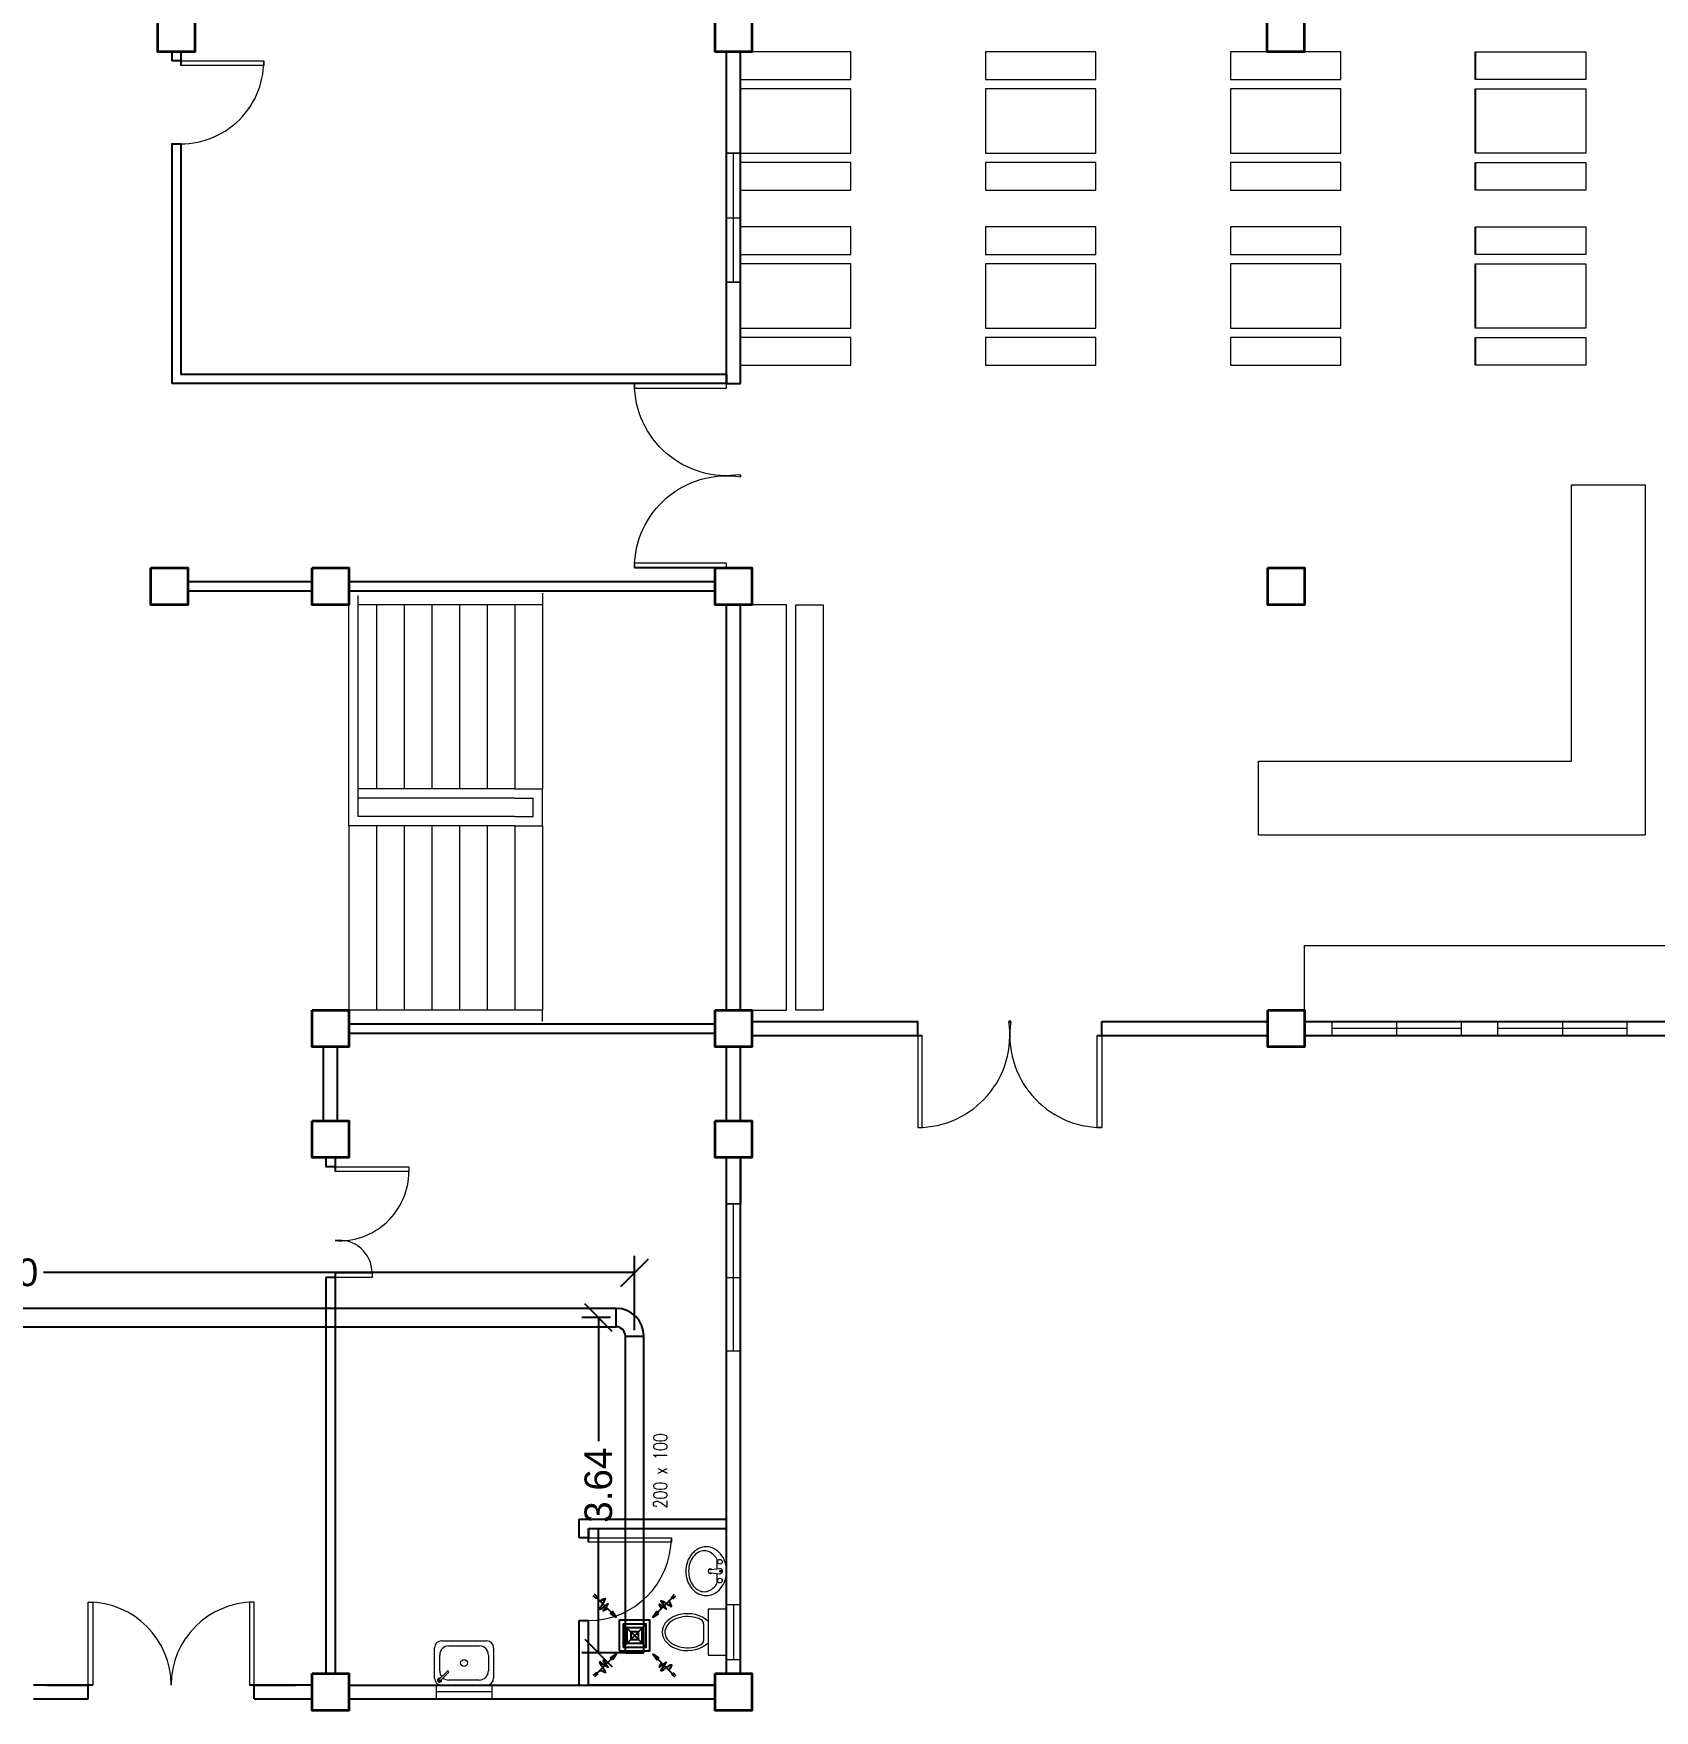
# Model space of a CAD drawing. Header units: millimetres. Extents: x 3 to 434, y 1 to 233.
# Drawn here: x 181.85 to 199.45, y 100.32 to 118.52 of the extents above; entities that cross this region are included whole.
import ezdxf

# ---------------------------------------------------------------- set-up
doc = ezdxf.new("R2010")
doc.units = ezdxf.units.MM
doc.header["$MEASUREMENT"] = 0
for name, color, linetype in [('AIR', 7, 'Continuous'), ('AIR-00', 8, 'Continuous'), ('AIR-03', 30, 'Continuous'), ('dimen', 7, 'Continuous'), ('ducting label', 7, 'Continuous'), ('exhaust', 1, 'Continuous')]:
    doc.layers.add(name, color=color, linetype=linetype)
doc.styles.add('Arch-Dim', font='simplex.shx', dxfattribs={"width": 0.75})
doc.styles.get("Standard").update_dxf_attribs({"font": 'arial.ttf'})
doc.dimstyles.new('Copy of dimension', dxfattribs={"dimtxt": 0.3, "dimasz": 0.3, "dimexe": 0.18, "dimexo": 0.0625, "dimgap": 0.09, "dimtad": 0, "dimzin": 0, "dimdsep": 46, "dimtxsty": 'Standard', "dimblk": 'OBLIQUE', "dimcen": 0.09, "dimclrd": 256, "dimclre": 256, "dimclrt": 256, "dimadec": 0, "dimazin": 0, "dimtfac": 1, "dimtofl": 0, "dimtmove": 0, "dimatfit": 3, "dimldrblk": 'OBLIQUE', "dimfxl": 1, "dimtolj": 1, "dimtzin": 0, "dimarcsym": 0})

# ---------------------------------------------------------------- blocks, each defined once
blk = doc.blocks.new('GRILL-C-IN')
at = {"layer": 'AIR-00', "ltscale": 3}
for p, q in [((-0.623, 0.601), (-0.674, 0.651)), ((-0.601, 0.623), (-0.651, 0.674)), ((-0.637, 0.637), (-0.3, 0.3)), ((0.637, 0.637), (0.3, 0.3)), ((0.601, 0.623), (0.651, 0.674)), ((0.623, 0.601), (0.674, 0.651)), ((-0.637, -0.637), (-0.3, -0.3)), ((0.637, -0.637), (0.3, -0.3)), ((-0.623, -0.601), (-0.674, -0.651)), ((-0.601, -0.623), (-0.651, -0.674)), ((0.601, -0.623), (0.651, -0.674)), ((0.623, -0.601), (0.674, -0.651))]:
    blk.add_line(p, q, dxfattribs=at)
at = {"layer": 'AIR-00', "color": 50}
for p, q in [((-0.188, 0.187), (0.187, -0.188)), ((0.187, 0.187), (-0.188, -0.188))]:
    blk.add_line(p, q, dxfattribs=at)
at = {"layer": 'AIR-00', "ltscale": 3}
for points in [[(-0.362, 0.393), (-0.393, 0.362), (-0.3, 0.3)], [(0.393, 0.362), (0.362, 0.393), (0.3, 0.3)], [(-0.362, -0.393), (-0.393, -0.362), (-0.3, -0.3)], [(0.393, -0.362), (0.362, -0.393), (0.3, -0.3)]]:
    blk.add_lwpolyline(points, close=True, dxfattribs=at)
at = {"layer": 'AIR-00', "color": 50}
for points in [[(-0.188, -0.188), (0.187, -0.188), (0.187, 0.187), (-0.188, 0.187)], [(-0.125, -0.125), (0.125, -0.125), (0.125, 0.125), (-0.125, 0.125)], [(-0.062, -0.062), (0.062, -0.062), (0.062, 0.062), (-0.062, 0.062)]]:
    blk.add_lwpolyline(points, close=True, dxfattribs=at)
at = {"layer": 'AIR-00', "ltscale": 3}
for points in [[(-0.441, 0.441), (-0.512, 0.404), (-0.432, 0.514), (-0.568, 0.43), (-0.477, 0.6), (-0.561, 0.561)], [(0.441, 0.441), (0.404, 0.512), (0.514, 0.432), (0.43, 0.568), (0.6, 0.477), (0.561, 0.561)], [(-0.441, -0.441), (-0.512, -0.404), (-0.432, -0.514), (-0.568, -0.43), (-0.477, -0.6), (-0.561, -0.561)], [(0.441, -0.441), (0.404, -0.512), (0.514, -0.432), (0.43, -0.568), (0.6, -0.477), (0.561, -0.561)]]:
    blk.add_spline(points, degree=3, dxfattribs=at)
for points in [[(-0.3, 0.3), (-0.362, 0.393), (-0.393, 0.362)], [(0.3, 0.3), (0.393, 0.362), (0.362, 0.393)], [(-0.3, -0.3), (-0.362, -0.393), (-0.393, -0.362)], [(0.3, -0.3), (0.393, -0.362), (0.362, -0.393)]]:
    blk.add_solid(points, dxfattribs=at)
at = {"layer": 'AIR-03', "color": 6}
blk.add_lwpolyline([(-0.25, -0.25), (0.25, -0.25), (0.25, 0.25), (-0.25, 0.25)], close=True, dxfattribs=at)
blk = doc.blocks.new('_Oblique')
at = {"color": 0, "linetype": 'ByBlock', "lineweight": -2}
blk.add_line((-0.5, -0.5), (0.5, 0.5), dxfattribs=at)
blk = doc.blocks.new('*D42')
at = {"layer": 'Defpoints', "color": 0, "transparency": 16777216}
for p in [(188.372, 105.074), (174.375, 104.385), (188.372, 104.385)]:
    blk.add_point(p, dxfattribs=at)
at = {"layer": 'dimen', "lineweight": -2, "transparency": 16777216}
for p, q in [((174.375, 104.448), (174.375, 105.254)), ((188.372, 104.448), (188.372, 105.254)), ((174.375, 105.074), (180.792, 105.074)), ((188.372, 105.074), (181.955, 105.074))]:
    blk.add_line(p, q, dxfattribs=at)
at = {"layer": 'dimen', "lineweight": -2, "transparency": 16777216, "xscale": 0.3, "yscale": 0.3, "zscale": 0.3, "rotation": 180}
blk.add_blockref('_Oblique', (174.375, 105.074), dxfattribs=at)
at = {"layer": 'dimen', "lineweight": -2, "transparency": 16777216, "xscale": 0.3, "yscale": 0.3, "zscale": 0.3}
blk.add_blockref('_Oblique', (188.372, 105.074), dxfattribs=at)
at = {"layer": 'dimen', "transparency": 16777216, "insert": (181.373, 105.074), "char_height": 0.3, "attachment_point": 5}
blk.add_mtext('\\A1;14.00', dxfattribs=at)
blk = doc.blocks.new('*D43')
at = {"layer": 'Defpoints', "color": 0, "transparency": 16777216}
for p in [(188.172, 104.585), (187.98, 100.945), (188.372, 100.945)]:
    blk.add_point(p, dxfattribs=at)
at = {"layer": 'dimen', "lineweight": -2, "transparency": 16777216}
for p, q in [((188.109, 104.585), (187.8, 104.585)), ((187.98, 104.585), (187.98, 103.244)), ((187.98, 100.945), (187.98, 102.286)), ((188.309, 100.945), (187.8, 100.945))]:
    blk.add_line(p, q, dxfattribs=at)
at = {"layer": 'dimen', "lineweight": -2, "transparency": 16777216, "xscale": 0.3, "yscale": 0.3, "zscale": 0.3}
for p, rotation in [((187.98, 104.585), 90), ((187.98, 100.945), 270)]:
    blk.add_blockref('_Oblique', p, dxfattribs=dict(at, rotation=rotation))
at = {"layer": 'dimen', "transparency": 16777216, "insert": (187.98, 102.765), "char_height": 0.3, "attachment_point": 5, "rotation": 90}
blk.add_mtext('\\A1;3.64', dxfattribs=at)

msp = doc.modelspace()

# ---------------------------------------------------------------- linework, layer by layer
at = {"color": 8, "lineweight": 25}
for p, q in [((183.346, 118.325), (183.346, 118.225)), ((183.446, 118.325), (183.446, 118.225)), ((189.371, 114.723), (189.371, 118.323)), ((189.521, 114.723), (189.521, 118.323)), ((183.446, 118.225), (183.346, 118.225)), ((183.346, 117.33), (183.346, 114.723)), ((183.346, 117.325), (183.446, 117.325)), ((183.446, 117.325), (183.446, 114.823)), ((189.371, 114.823), (183.446, 114.823)), ((189.371, 114.723), (183.446, 114.723)), ((189.371, 114.723), (189.521, 114.723)), ((183.521, 112.573), (184.871, 112.573)), ((185.271, 112.573), (189.246, 112.573)), ((183.521, 112.473), (184.871, 112.473)), ((185.271, 112.473), (189.246, 112.473)), ((189.371, 107.923), (189.371, 112.323)), ((189.521, 107.923), (189.521, 112.323)), ((185.271, 107.773), (189.246, 107.773)), ((189.646, 107.798), (191.446, 107.798)), ((191.446, 107.648), (191.446, 107.798)), ((193.446, 107.798), (195.246, 107.798)), ((193.446, 107.648), (193.446, 107.798)), ((195.646, 107.798), (201.246, 107.798)), ((185.271, 107.673), (189.246, 107.673)), ((189.646, 107.648), (191.496, 107.648)), ((193.396, 107.648), (195.246, 107.648)), ((195.646, 107.648), (201.246, 107.648)), ((184.996, 106.721), (184.996, 107.523)), ((185.146, 106.721), (185.146, 107.523)), ((189.371, 106.721), (189.371, 107.523)), ((189.521, 106.721), (189.521, 107.523)), ((185.021, 106.321), (185.021, 106.221)), ((185.121, 106.321), (185.121, 106.171)), ((185.121, 106.321), (185.121, 106.221)), ((189.371, 100.721), (189.371, 106.321)), ((189.521, 100.721), (189.521, 106.321)), ((189.521, 106.321), (189.521, 105.821)), ((185.121, 106.221), (185.021, 106.221)), ((185.121, 105.071), (185.121, 100.721)), ((185.021, 105.021), (185.021, 100.721)), ((185.121, 105.021), (185.021, 105.021)), ((187.771, 102.196), (187.771, 102.396)), ((187.771, 102.396), (189.371, 102.396)), ((187.871, 102.146), (187.871, 102.296)), ((187.871, 102.296), (189.371, 102.296)), ((187.871, 102.296), (187.871, 102.196)), ((187.871, 102.196), (187.771, 102.196)), ((187.771, 100.596), (187.771, 101.296)), ((187.771, 101.296), (187.871, 101.296)), ((187.871, 100.596), (187.871, 101.296)), ((182.49, 100.596), (181.846, 100.596)), ((181.99, 100.596), (182.44, 100.596)), ((182.44, 100.446), (182.44, 100.596)), ((184.871, 100.596), (184.19, 100.596)), ((184.24, 100.596), (184.69, 100.596)), ((184.24, 100.446), (184.24, 100.596)), ((185.271, 100.596), (189.246, 100.596)), ((189.246, 100.596), (187.871, 100.596)), ((181.846, 100.446), (182.44, 100.446)), ((181.99, 100.446), (182.44, 100.446)), ((184.24, 100.446), (184.69, 100.446)), ((184.24, 100.446), (184.871, 100.446)), ((185.271, 100.446), (189.246, 100.446))]:
    msp.add_line(p, q, dxfattribs=at)
at = {"color": 8, "lineweight": -2}
for p, q in [((183.446, 118.325), (183.446, 118.175)), ((197.501, 118.023), (197.501, 118.323)), ((197.501, 117.223), (197.501, 117.923)), ((183.346, 117.33), (183.346, 117.325)), ((197.501, 116.823), (197.501, 117.123)), ((197.501, 116.123), (197.501, 116.423)), ((197.501, 115.323), (197.501, 116.023)), ((197.501, 114.923), (197.501, 115.223)), ((183.446, 114.723), (183.346, 114.723)), ((189.371, 114.723), (188.371, 114.723)), ((189.371, 114.823), (189.371, 114.723)), ((189.371, 112.723), (188.371, 112.723)), ((192.434, 107.798), (192.457, 107.798)), ((192.457, 107.798), (192.434, 107.798)), ((189.521, 100.721), (189.521, 100.871))]:
    msp.add_line(p, q, dxfattribs=at)
at = {"color": 8, "lineweight": 9}
for p, q in [((190.721, 118.323), (189.521, 118.323)), ((189.521, 118.323), (189.521, 118.023)), ((190.721, 118.023), (190.721, 118.323)), ((193.381, 118.323), (192.181, 118.323)), ((192.181, 118.323), (192.181, 118.023)), ((193.381, 118.023), (193.381, 118.323)), ((196.041, 118.323), (194.841, 118.323)), ((194.841, 118.323), (194.841, 118.023)), ((196.041, 118.023), (196.041, 118.323)), ((197.501, 118.323), (198.701, 118.323)), ((198.701, 118.323), (198.701, 118.023)), ((189.521, 118.023), (190.721, 118.023)), ((192.181, 118.023), (193.381, 118.023)), ((194.841, 118.023), (196.041, 118.023)), ((198.701, 118.023), (197.501, 118.023)), ((190.721, 117.923), (189.521, 117.923)), ((189.521, 117.923), (189.521, 117.223)), ((190.721, 117.223), (190.721, 117.923)), ((193.381, 117.923), (192.181, 117.923)), ((192.181, 117.923), (192.181, 117.223)), ((193.381, 117.223), (193.381, 117.923)), ((196.041, 117.923), (194.841, 117.923)), ((194.841, 117.923), (194.841, 117.223)), ((196.041, 117.223), (196.041, 117.923)), ((197.501, 117.923), (198.701, 117.923)), ((198.701, 117.923), (198.701, 117.223)), ((189.521, 117.223), (189.371, 117.223)), ((189.446, 115.823), (189.446, 117.223)), ((189.521, 117.223), (190.721, 117.223)), ((192.181, 117.223), (193.381, 117.223)), ((194.841, 117.223), (196.041, 117.223)), ((198.701, 117.223), (197.501, 117.223)), ((190.721, 117.123), (189.521, 117.123)), ((189.521, 117.123), (189.521, 116.823)), ((190.721, 116.823), (190.721, 117.123)), ((193.381, 117.123), (192.181, 117.123)), ((192.181, 117.123), (192.181, 116.823)), ((193.381, 116.823), (193.381, 117.123)), ((196.041, 117.123), (194.841, 117.123)), ((194.841, 117.123), (194.841, 116.823)), ((196.041, 116.823), (196.041, 117.123)), ((197.501, 117.123), (198.701, 117.123)), ((198.701, 117.123), (198.701, 116.823)), ((189.521, 116.823), (190.721, 116.823)), ((192.181, 116.823), (193.381, 116.823)), ((194.841, 116.823), (196.041, 116.823)), ((198.701, 116.823), (197.501, 116.823)), ((189.371, 116.523), (189.521, 116.523)), ((190.721, 116.423), (189.521, 116.423)), ((189.521, 116.423), (189.521, 116.123)), ((190.721, 116.123), (190.721, 116.423)), ((193.381, 116.423), (192.181, 116.423)), ((192.181, 116.423), (192.181, 116.123)), ((193.381, 116.123), (193.381, 116.423)), ((196.041, 116.423), (194.841, 116.423)), ((194.841, 116.423), (194.841, 116.123)), ((196.041, 116.123), (196.041, 116.423)), ((197.501, 116.423), (198.701, 116.423)), ((198.701, 116.423), (198.701, 116.123)), ((189.521, 116.123), (190.721, 116.123)), ((190.721, 116.023), (189.521, 116.023)), ((189.521, 116.023), (189.521, 115.323)), ((190.721, 115.323), (190.721, 116.023)), ((192.181, 116.123), (193.381, 116.123)), ((193.381, 116.023), (192.181, 116.023)), ((192.181, 116.023), (192.181, 115.323)), ((193.381, 115.323), (193.381, 116.023)), ((194.841, 116.123), (196.041, 116.123)), ((196.041, 116.023), (194.841, 116.023)), ((194.841, 116.023), (194.841, 115.323)), ((196.041, 115.323), (196.041, 116.023)), ((198.701, 116.123), (197.501, 116.123)), ((197.501, 116.023), (198.701, 116.023)), ((198.701, 116.023), (198.701, 115.323)), ((189.371, 115.823), (189.521, 115.823)), ((189.521, 115.323), (190.721, 115.323)), ((190.721, 115.223), (189.521, 115.223)), ((189.521, 115.223), (189.521, 114.923)), ((190.721, 114.923), (190.721, 115.223)), ((192.181, 115.323), (193.381, 115.323)), ((193.381, 115.223), (192.181, 115.223)), ((192.181, 115.223), (192.181, 114.923)), ((193.381, 114.923), (193.381, 115.223)), ((194.841, 115.323), (196.041, 115.323)), ((196.041, 115.223), (194.841, 115.223)), ((194.841, 115.223), (194.841, 114.923)), ((196.041, 114.923), (196.041, 115.223)), ((198.701, 115.323), (197.501, 115.323)), ((197.501, 115.223), (198.701, 115.223)), ((198.701, 115.223), (198.701, 114.923)), ((189.521, 114.923), (190.721, 114.923)), ((192.181, 114.923), (193.381, 114.923)), ((194.841, 114.923), (196.041, 114.923)), ((198.701, 114.923), (197.501, 114.923)), ((198.546, 110.623), (198.546, 113.623)), ((198.546, 113.623), (199.346, 113.623)), ((199.346, 113.623), (199.346, 109.823)), ((185.271, 109.923), (185.271, 112.323)), ((185.371, 112.323), (185.371, 112.423)), ((185.371, 110.023), (185.371, 112.323)), ((187.371, 112.323), (185.371, 112.323)), ((185.571, 112.323), (185.571, 110.323)), ((185.871, 112.323), (185.871, 110.323)), ((186.171, 112.323), (186.171, 110.323)), ((186.471, 112.323), (186.471, 110.323)), ((186.771, 112.323), (186.771, 110.323)), ((187.071, 112.323), (187.071, 110.323)), ((187.371, 112.448), (187.371, 112.323)), ((187.371, 112.323), (187.371, 110.323)), ((190.021, 112.323), (189.646, 112.323)), ((190.021, 107.923), (190.021, 112.323)), ((190.121, 107.923), (190.121, 112.323)), ((190.121, 112.323), (190.421, 112.323)), ((190.421, 112.323), (190.421, 107.923)), ((195.146, 109.823), (195.146, 110.623)), ((195.146, 110.623), (198.546, 110.623)), ((187.071, 110.323), (185.371, 110.323)), ((187.071, 110.323), (187.371, 110.323)), ((187.371, 110.223), (187.371, 110.323)), ((187.071, 110.223), (185.371, 110.223)), ((187.071, 110.223), (187.271, 110.223)), ((187.271, 110.023), (187.271, 110.223)), ((187.371, 110.023), (187.371, 110.223)), ((187.071, 110.023), (185.371, 110.023)), ((187.071, 110.023), (187.271, 110.023)), ((187.371, 109.923), (187.371, 110.023)), ((187.071, 109.923), (185.271, 109.923)), ((185.271, 109.923), (185.271, 107.923)), ((185.571, 109.923), (185.571, 107.923)), ((185.871, 109.923), (185.871, 107.923)), ((186.171, 109.923), (186.171, 107.923)), ((186.471, 109.923), (186.471, 107.923)), ((186.771, 109.923), (186.771, 107.923)), ((187.071, 109.923), (187.071, 107.923)), ((187.071, 109.923), (187.371, 109.923)), ((187.371, 109.923), (187.371, 107.923)), ((195.146, 109.823), (199.346, 109.823)), ((195.646, 107.923), (195.646, 108.623)), ((195.646, 108.623), (200.546, 108.623)), ((187.371, 107.923), (185.271, 107.923)), ((187.371, 107.798), (187.371, 107.923)), ((189.521, 107.923), (190.021, 107.923)), ((190.421, 107.923), (190.121, 107.923)), ((195.946, 107.648), (195.946, 107.798)), ((196.646, 107.798), (196.646, 107.648)), ((197.346, 107.798), (197.346, 107.648)), ((197.346, 107.798), (197.746, 107.798)), ((197.746, 107.648), (197.746, 107.798)), ((198.446, 107.798), (198.446, 107.648)), ((199.146, 107.798), (199.146, 107.648)), ((197.346, 107.723), (195.946, 107.723)), ((199.146, 107.723), (197.746, 107.723)), ((189.521, 105.821), (189.371, 105.821)), ((189.371, 105.821), (189.371, 105.021)), ((189.446, 104.221), (189.446, 105.821)), ((189.371, 105.021), (189.521, 105.021)), ((189.521, 105.021), (189.521, 104.221)), ((189.521, 104.221), (189.371, 104.221)), ((189.173, 101.846), (189.295, 101.86)), ((189.173, 101.817), (189.295, 101.804)), ((189.371, 101.421), (189.171, 101.421)), ((189.171, 101.421), (189.171, 100.921)), ((189.371, 100.871), (189.371, 101.471)), ((189.371, 101.471), (189.521, 101.471)), ((189.371, 100.921), (189.371, 101.421)), ((189.446, 101.471), (189.446, 100.871)), ((189.121, 101.261), (189.121, 101.08)), ((189.171, 100.921), (189.371, 100.921)), ((189.521, 100.871), (189.371, 100.871)), ((186.221, 100.446), (186.221, 100.596)), ((186.221, 100.596), (186.821, 100.596)), ((186.821, 100.521), (186.221, 100.521)), ((186.821, 100.596), (186.821, 100.446))]:
    msp.add_line(p, q, dxfattribs=at)
at = {"color": 8, "lineweight": 13}
for p, q in [((183.446, 118.225), (184.346, 118.225)), ((184.346, 118.175), (183.446, 118.175)), ((184.346, 118.225), (184.346, 118.175)), ((191.446, 107.648), (191.446, 106.648)), ((191.496, 106.648), (191.496, 107.648)), ((193.396, 106.648), (193.396, 107.648)), ((193.446, 107.648), (193.446, 106.648)), ((191.446, 106.648), (191.496, 106.648)), ((193.446, 106.648), (193.396, 106.648)), ((187.871, 102.196), (188.771, 102.196)), ((188.771, 102.146), (187.871, 102.146)), ((188.771, 102.196), (188.771, 102.146)), ((182.44, 100.596), (182.44, 101.496)), ((182.44, 101.496), (182.49, 101.496)), ((182.49, 101.496), (182.49, 100.596)), ((184.24, 101.496), (184.19, 101.496)), ((184.19, 101.496), (184.19, 100.596)), ((184.24, 100.596), (184.24, 101.496)), ((182.49, 100.596), (182.44, 100.596)), ((184.24, 100.596), (184.19, 100.596))]:
    msp.add_line(p, q, dxfattribs=at)
at = {"color": 8, "lineweight": 9, "ltscale": 0.4}
for p, q in [((186.276, 101.076), (186.766, 101.076)), ((186.356, 101.021), (186.686, 101.021)), ((186.201, 100.671), (186.201, 101.001)), ((186.256, 100.751), (186.256, 100.921)), ((186.786, 100.921), (186.786, 100.751)), ((186.841, 101.001), (186.841, 100.671)), ((186.248, 100.655), (186.339, 100.746)), ((186.26, 100.643), (186.351, 100.734)), ((186.766, 100.596), (186.276, 100.596)), ((186.686, 100.651), (186.356, 100.651))]:
    msp.add_line(p, q, dxfattribs=at)
at = {"color": 8, "lineweight": 35}
for points in [[(183.196, 118.725), (183.596, 118.725), (183.596, 118.325), (183.196, 118.325)], [(189.246, 118.723), (189.646, 118.723), (189.646, 118.323), (189.246, 118.323)], [(195.241, 118.723), (195.641, 118.723), (195.641, 118.323), (195.241, 118.323)], [(183.121, 112.723), (183.521, 112.723), (183.521, 112.323), (183.121, 112.323)], [(184.871, 112.723), (185.271, 112.723), (185.271, 112.323), (184.871, 112.323)], [(189.246, 112.723), (189.646, 112.723), (189.646, 112.323), (189.246, 112.323)], [(195.246, 112.723), (195.646, 112.723), (195.646, 112.323), (195.246, 112.323)], [(184.871, 107.923), (185.271, 107.923), (185.271, 107.523), (184.871, 107.523)], [(189.246, 107.923), (189.646, 107.923), (189.646, 107.523), (189.246, 107.523)], [(195.246, 107.923), (195.646, 107.923), (195.646, 107.523), (195.246, 107.523)], [(184.871, 106.721), (185.271, 106.721), (185.271, 106.321), (184.871, 106.321)], [(189.246, 106.721), (189.646, 106.721), (189.646, 106.321), (189.246, 106.321)], [(184.871, 100.721), (185.271, 100.721), (185.271, 100.321), (184.871, 100.321)], [(189.246, 100.721), (189.646, 100.721), (189.646, 100.321), (189.246, 100.321)]]:
    msp.add_lwpolyline(points, close=True, dxfattribs=at)
at = {"color": 8, "lineweight": 9}
for points in [[(189.371, 117.223), (189.521, 117.223), (189.521, 115.823), (189.371, 115.823)], [(195.946, 107.798), (197.346, 107.798), (197.346, 107.648), (195.946, 107.648)], [(197.746, 107.798), (199.146, 107.798), (199.146, 107.648), (197.746, 107.648)], [(189.371, 105.821), (189.521, 105.821), (189.521, 104.221), (189.371, 104.221)], [(189.371, 101.471), (189.521, 101.471), (189.521, 100.871), (189.371, 100.871)], [(186.221, 100.596), (186.821, 100.596), (186.821, 100.446), (186.221, 100.446)]]:
    msp.add_lwpolyline(points, close=True, dxfattribs=at)
at = {"color": 8, "lineweight": 13}
msp.add_lwpolyline([(189.371, 112.723), (189.371, 112.773), (188.371, 112.773), (188.371, 112.723, -0.459034), (189.521, 113.711), (189.521, 113.734), (189.521, 113.711), (189.521, 113.734, -0.459034), (188.371, 114.723), (188.371, 114.673), (189.371, 114.673), (189.371, 114.723)], format="xyb", dxfattribs=at)
at = {"color": 8, "lineweight": 13, "ltscale": 0.03}
for points in [[(185.121, 106.171), (185.121, 106.221), (185.921, 106.221), (185.921, 106.171)], [(185.121, 105.021), (185.121, 105.071), (185.521, 105.071), (185.521, 105.021)]]:
    msp.add_lwpolyline(points, close=True, dxfattribs=at)
at = {"color": 8, "lineweight": 9}
for points in [[(189.129, 102.054, 0.124838), (189.066, 102.039, 0.105788), (189.009, 101.989, 0.086697), (188.972, 101.92, 0.076776), (188.959, 101.832, 0.076776), (188.972, 101.744, 0.086697), (189.009, 101.675, 0.105788), (189.066, 101.625, 0.124838), (189.129, 101.609, 0.124838), (189.191, 101.625, 0.105788), (189.249, 101.675, 0.040067), (189.269, 101.705), (189.269, 101.808, 0.040067)], [(189.269, 101.856), (189.269, 101.959, 0.040067), (189.249, 101.989, 0.105788), (189.191, 102.039, 0.124838), (189.129, 102.054, 0.124838)]]:
    msp.add_lwpolyline(points, format="xyb", dxfattribs=at)
for centre, radius in [((189.298, 101.934), 0.0255), ((189.298, 101.73), 0.0255), ((189.304, 101.832), 0.0095)]:
    msp.add_circle(centre, radius, dxfattribs=at)
at = {"color": 8, "lineweight": 9, "ltscale": 0.4}
msp.add_circle((186.521, 100.836), 0.0375, dxfattribs=at)
at = {"color": 8, "lineweight": 13}
for centre, radius, start, end in [((183.446, 118.225), 0.9, 263.6206, 0), ((191.446, 107.648), 1, 270, 8.6269), ((193.446, 107.648), 1, 171.3731, 270), ((187.871, 102.196), 0.9, 270, 0), ((182.44, 100.596), 0.9, 0, 90), ((184.24, 100.596), 0.9, 90, 180)]:
    msp.add_arc(centre, radius, start, end, dxfattribs=at)
at = {"color": 8, "lineweight": 13, "ltscale": 0.03}
for centre, radius, start, end in [((185.169, 106.171), 0.752, 266.3048, 0), ((185.168, 105.071), 0.353, 0, 97.6281)]:
    msp.add_arc(centre, radius, start, end, dxfattribs=at)
at = {"color": 8, "lineweight": 9}
for centre, radius, start, end in [((189.246, 101.832), 0.317, 160.9431, 180), ((189.199, 101.848), 0.267, 140.1732, 160.9431), ((189.169, 101.873), 0.228, 116.4127, 140.1732), ((189.15, 101.912), 0.185, 90, 116.4127), ((189.15, 101.912), 0.185, 63.5873, 90), ((189.131, 101.873), 0.228, 39.8268, 63.5873), ((189.101, 101.848), 0.267, 19.0569, 39.8268), ((189.054, 101.832), 0.317, 0, 19.0569), ((189.246, 101.832), 0.317, 180, 199.0569), ((189.196, 101.832), 0.025, 161.3793, 198.6207), ((189.267, 101.832), 0.0948, 171.2026, 188.7974), ((189.196, 101.832), 0.025, 48.7978, 143.6932), ((189.196, 101.832), 0.025, 216.3068, 311.2022), ((189.298, 101.832), 0.028, 263.7545, 96.2455), ((189.054, 101.832), 0.317, 340.9431, 0), ((189.199, 101.816), 0.267, 199.0569, 219.8268), ((189.169, 101.791), 0.228, 219.8268, 243.5873), ((189.15, 101.752), 0.185, 243.5873, 270), ((189.15, 101.752), 0.185, 270, 296.4127), ((189.131, 101.791), 0.228, 296.4127, 320.1732), ((189.101, 101.816), 0.267, 320.1732, 340.9431), ((189.071, 101.261), 0.05, 0, 61.8499), ((189.071, 101.08), 0.05, 298.0084, 360)]:
    msp.add_arc(centre, radius, start, end, dxfattribs=at)
at = {"color": 8, "lineweight": 9, "ltscale": 0.4}
for centre, radius, start, end in [((186.276, 101.001), 0.075, 90, 180), ((186.356, 100.921), 0.1, 90, 180), ((186.686, 100.921), 0.1, 0, 90), ((186.766, 101.001), 0.075, 0, 90), ((186.276, 100.671), 0.075, 180, 270), ((186.254, 100.649), 0.0217, 68.7565, 21.2435), ((186.254, 100.649), 0.0145, 82.0499, 7.9501), ((186.254, 100.649), 0.00874, 135, 315), ((186.356, 100.751), 0.1, 180, 219.9868), ((186.356, 100.751), 0.1, 230.0132, 270), ((186.345, 100.74), 0.00874, 315, 135), ((186.686, 100.751), 0.1, 270, 0), ((186.766, 100.671), 0.075, 270, 0)]:
    msp.add_arc(centre, radius, start, end, dxfattribs=at)
at = {"color": 8, "lineweight": 9}
msp.add_ellipse((188.946, 101.171), major_axis=(0.275, 0), ratio=0.727273, start_param=0.612555, end_param=5.670631, dxfattribs=at)
msp.add_open_spline([(189.094, 101.305), (189.078, 101.314), (189.06, 101.321), (188.969, 101.348), (188.882, 101.343), (188.75, 101.285), (188.709, 101.235), (188.695, 101.137), (188.721, 101.085), (188.832, 101.011), (188.916, 100.993), (189.03, 101.009), (189.065, 101.02), (189.094, 101.036)], degree=3, knots=[0.937253, 0.937253, 0.937253, 0.937253, 1.185372, 1.185372, 2.113864, 2.113864, 3.042356, 3.042356, 3.970847, 3.970847, 4.899339, 4.899339, 5.346062, 5.346062, 5.346062, 5.346062], dxfattribs=at)
at = {"layer": 'exhaust'}
for p, q in [((188.172, 104.685), (174.975, 104.685)), ((188.172, 104.485), (188.172, 104.685)), ((174.175, 104.485), (188.172, 104.485)), ((188.272, 100.945), (188.272, 104.385)), ((188.272, 104.385), (188.472, 104.385)), ((188.472, 100.945), (188.472, 104.385)), ((188.272, 100.945), (188.472, 100.945))]:
    msp.add_line(p, q, dxfattribs=at)
for radius in [0.3, 0.1]:
    msp.add_arc((188.172, 104.385), radius, 0, 90, dxfattribs=at)

# ---------------------------------------------------------------- block references
at = {"layer": 'AIR', "xscale": 0.6658363358532475, "yscale": 0.6658363358532475, "zscale": 0.6658363358532475}
msp.add_blockref('GRILL-C-IN', (188.372, 101.133), dxfattribs=at)

# ---------------------------------------------------------------- texts
at = {"layer": 'ducting label', "color": 240, "linetype": 'Continuous', "lineweight": 25, "true_color": 0xed1f24, "insert": (188.577, 102.514), "char_height": 0.15, "attachment_point": 1, "rotation": 90, "style": 'Arch-Dim'}
msp.add_mtext_dynamic_manual_height_columns('\\A1;200 x 100', width=1.19515, gutter_width=1.011, heights=[0], dxfattribs=at)

# ---------------------------------------------------------------- dimensions: what is measured, and where the dimension line sits
at = {"layer": 'dimen'}
dim = msp.add_linear_dim(base=(188.372, 105.074), p1=(174.375, 104.385), p2=(188.372, 104.385), dimstyle='Copy of dimension', dxfattribs=at)
dim.commit()
dim.dimension.update_dxf_attribs({"geometry": '*D42', "text_midpoint": (181.373, 105.074)})
dim = msp.add_linear_dim(base=(187.98, 100.945), p1=(188.172, 104.585), p2=(188.372, 100.945), angle=90, dimstyle='Copy of dimension', dxfattribs=at)
dim.commit()
dim.dimension.update_dxf_attribs({"geometry": '*D43', "text_midpoint": (187.98, 102.765)})

doc.saveas('drawing.dxf')
